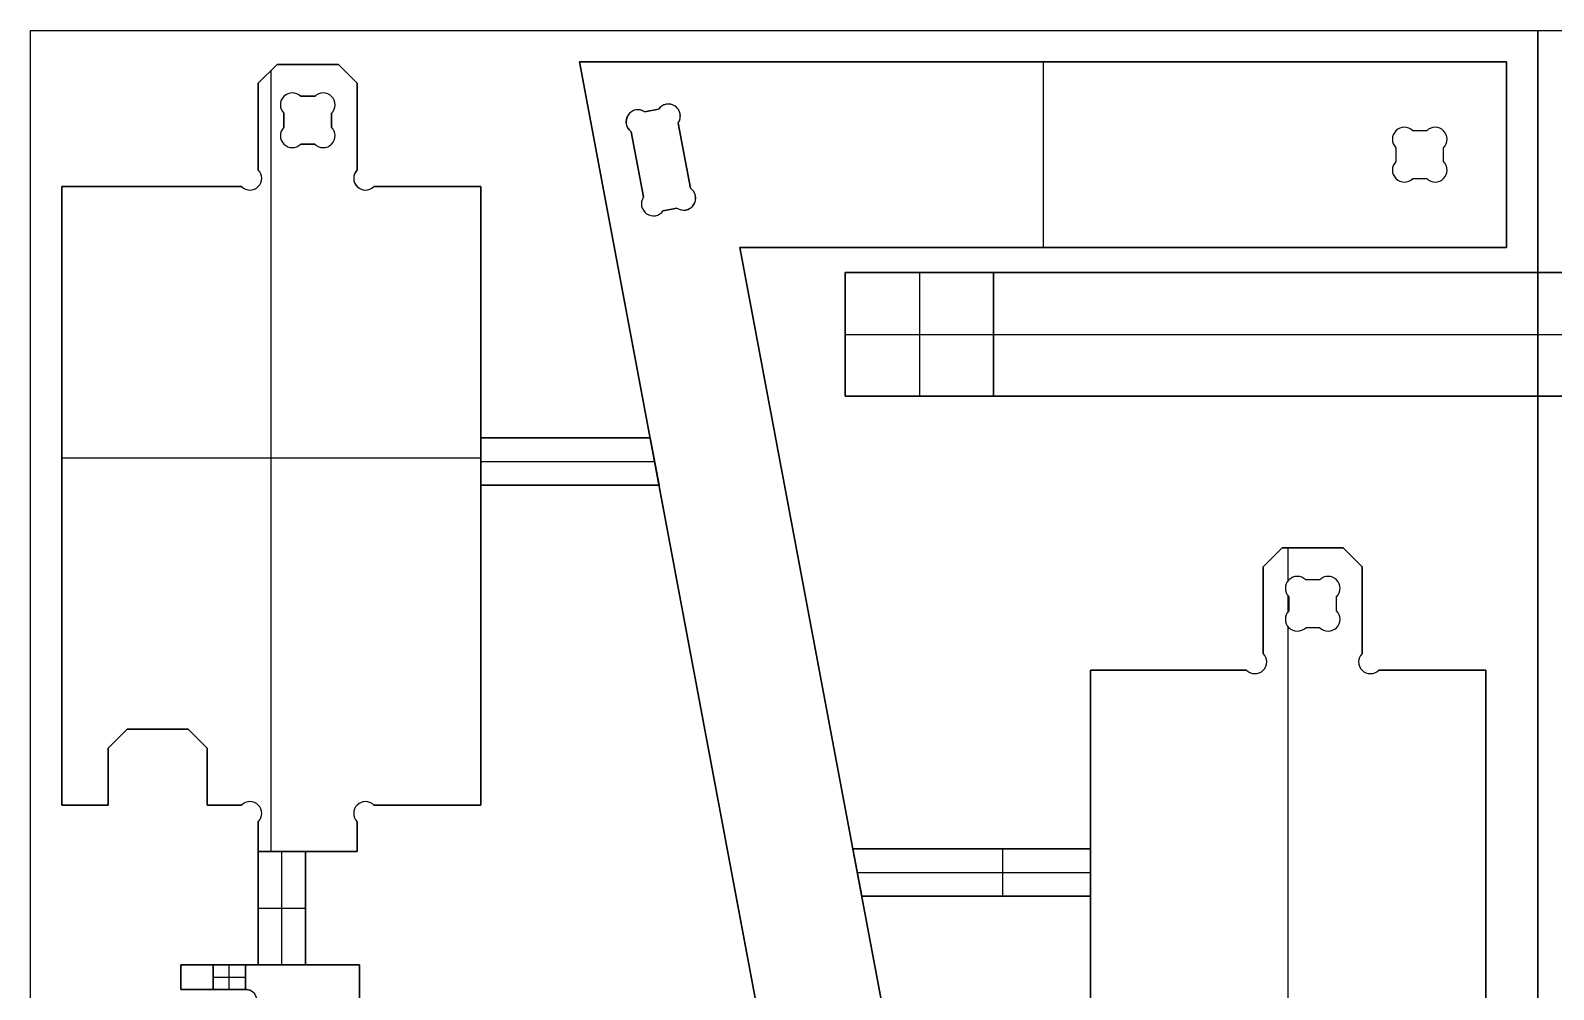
# Model space of a CAD drawing. Extents: x 24 to 120, y 0 to 48.
# Drawn here: x 24.04 to 48.29, y 32.76 to 48.03 of the extents above; entities that cross this region are included whole.
import ezdxf

# ---------------------------------------------------------------- set-up
doc = ezdxf.new("R2010")
doc.units = 0
doc.header["$MEASUREMENT"] = 0
for name, color, linetype in [('POCKETS_10_MM', 5, 'CONTINUOUS'), ('PROFILE_-_INSIDE', 30, 'CONTINUOUS'), ('PROFILE_-_OUTSIDE', 18, 'CONTINUOUS'), ('SOLIDS', 4, 'CONTINUOUS'), ('STOCK_PERIMETER', 1, 'CONTINUOUS'), ('TABS', 25, 'CONTINUOUS')]:
    doc.layers.add(name, color=color, linetype=linetype)

msp = doc.modelspace()

# ---------------------------------------------------------------- linework, layer by layer
at = {"layer": 'POCKETS_10_MM'}
for points in [[(37.015, 42.204), (39.377, 42.204), (39.377, 44.172), (37.015, 44.172)], [(26.949, 32.762), (27.465, 32.762), (27.465, 33.153), (26.949, 33.153)]]:
    msp.add_lwpolyline(points, close=True, dxfattribs=at)
at = {"layer": 'PROFILE_-_INSIDE'}
for p, q in [((28.568, 46.977, 0.5), (28.345, 46.977, 0.5)), ((28.076, 46.708, 0.5), (28.076, 46.485, 0.5)), ((28.836, 46.485, 0.5), (28.836, 46.708, 0.5)), ((34.041, 46.771, 0.5), (33.822, 46.73, 0.5)), ((33.608, 46.412, 0.5), (33.802, 45.376, 0.5)), ((34.549, 45.516, 0.5), (34.355, 46.552, 0.5)), ((46.273, 46.429), (46.05, 46.429)), ((28.345, 46.217, 0.5), (28.568, 46.217, 0.5)), ((45.781, 46.16), (45.781, 45.937)), ((46.541, 45.937), (46.541, 46.16)), ((46.05, 45.669), (46.273, 45.669)), ((34.116, 45.157, 0.5), (34.335, 45.198, 0.5)), ((44.568, 39.281, 0.5), (44.345, 39.281, 0.5)), ((44.076, 39.012, 0.5), (44.076, 38.79, 0.5)), ((44.836, 38.79, 0.5), (44.836, 39.012, 0.5)), ((44.345, 38.521, 0.5), (44.568, 38.521, 0.5))]:
    msp.add_line(p, q, dxfattribs=at)
for centre, radius, start, end in [((28.211, 46.842, 0.5), 0.19, 135, 225), ((28.211, 46.842, 0.5), 0.19, 45, 135), ((28.702, 46.842, 0.5), 0.19, 45, 135), ((28.702, 46.842, 0.5), 0.19, 315, 45), ((34.197, 46.666, 0.5), 0.188, 54.9898, 146.2748), ((34.193, 46.661, 0.5), 0.195, 326.2427, 54.9718), ((33.72, 46.572, 0.5), 0.195, 146.2426, 234.9718), ((33.714, 46.576, 0.5), 0.188, 54.9897, 146.2748), ((28.211, 46.351, 0.5), 0.19, 135, 225), ((28.702, 46.351, 0.5), 0.19, 315, 45), ((45.916, 46.294), 0.19, 135, 225), ((45.916, 46.294), 0.19, 45, 135), ((46.407, 46.294), 0.19, 45, 135), ((46.407, 46.294), 0.19, 315, 45), ((28.211, 46.351, 0.5), 0.19, 225, 315), ((28.702, 46.351, 0.5), 0.19, 225, 315), ((45.916, 45.803), 0.19, 135, 225), ((46.407, 45.803), 0.19, 315, 45), ((45.916, 45.803), 0.19, 225, 315), ((46.407, 45.803), 0.19, 225, 315), ((33.964, 45.268, 0.5), 0.195, 146.2426, 234.9718), ((34.437, 45.356, 0.5), 0.195, 326.2426, 54.9718), ((33.96, 45.262, 0.5), 0.188, 234.9897, 326.2748), ((34.443, 45.352, 0.5), 0.188, 234.9897, 326.2748), ((44.211, 39.147, 0.5), 0.19, 45, 135), ((44.702, 39.147, 0.5), 0.19, 45, 135), ((44.211, 39.147, 0.5), 0.19, 135, 225), ((44.702, 39.147, 0.5), 0.19, 315, 45), ((44.211, 38.655, 0.5), 0.19, 135, 225), ((44.702, 38.655, 0.5), 0.19, 315, 45), ((44.211, 38.655, 0.5), 0.19, 225, 315), ((44.702, 38.655, 0.5), 0.19, 225, 315)]:
    msp.add_arc(centre, radius, start, end, dxfattribs=at)
at = {"layer": 'PROFILE_-_OUTSIDE'}
for p, q in [((27.969, 47.485), (27.669, 47.185)), ((28.944, 47.485), (27.969, 47.485)), ((29.244, 47.185), (28.944, 47.485)), ((27.669, 47.185), (27.669, 45.805)), ((29.244, 45.805), (29.244, 47.185)), ((27.404, 45.54), (24.54, 45.54)), ((24.54, 45.54), (24.54, 35.697)), ((31.212, 45.54), (29.509, 45.54)), ((31.212, 35.697), (31.212, 45.54)), ((43.669, 39.489), (43.969, 39.789)), ((43.969, 39.789), (44.944, 39.789)), ((44.944, 39.789), (45.244, 39.489)), ((43.669, 38.109), (43.669, 39.489)), ((45.244, 39.489), (45.244, 38.109)), ((40.919, 28.002), (40.919, 37.844)), ((40.919, 37.844), (43.404, 37.844)), ((45.509, 37.844), (47.212, 37.844)), ((47.212, 37.844), (47.212, 28.002)), ((25.279, 36.604), (25.579, 36.904)), ((25.579, 36.904), (26.554, 36.904)), ((26.554, 36.904), (26.854, 36.604)), ((25.279, 35.697), (25.279, 36.604)), ((26.854, 36.604), (26.854, 35.697)), ((24.54, 35.697), (25.279, 35.697)), ((26.854, 35.697), (27.404, 35.697)), ((29.509, 35.697), (31.212, 35.697)), ((27.669, 35.432), (27.669, 34.959)), ((29.244, 34.959), (29.244, 35.432)), ((27.669, 34.959), (29.244, 34.959))]:
    msp.add_line(p, q, dxfattribs=at)
for points in [[(40.854, 16.928), (40.789, 16.422), (38.569, 16.71), (32.784, 47.525), (47.541, 47.525), (47.541, 44.572), (35.338, 44.572), (40.241, 18.479), (47.541, 17.535), (47.541, 16.052), (46.818, 16.052)], [(27.421, 32.286), (27.421, 32.39), (27.44, 32.39), (27.489, 32.39), (27.536, 32.403), (27.579, 32.428), (27.613, 32.462), (27.638, 32.505), (27.65, 32.552), (27.65, 32.601), (27.637, 32.648), (27.613, 32.691), (27.578, 32.725), (27.536, 32.75), (27.488, 32.762), (27.465, 32.762), (26.433, 32.762), (26.433, 33.153), (29.281, 33.153), (29.281, 32.156), (29.224, 31.718)]]:
    msp.add_lwpolyline(points, dxfattribs=at)
msp.add_lwpolyline([(37.015, 42.204), (37.015, 44.172), (67.592, 44.172), (67.592, 42.204)], close=True, dxfattribs=at)
for centre, start, end in [((27.536, 45.673), 225, 45), ((29.376, 45.673), 135, 315), ((43.536, 37.977), 225, 45), ((45.376, 37.977), 135, 315), ((27.536, 35.565), 315, 135), ((29.376, 35.565), 45, 225)]:
    msp.add_arc(centre, 0.188, start, end, dxfattribs=at)
at = {"layer": 'SOLIDS'}
for p, q in [((27.969, 47.485), (27.669, 47.185)), ((27.969, 47.485, -0.738), (27.669, 47.185, -0.738)), ((27.669, 47.185, -0.369), (27.969, 47.485, -0.369)), ((27.819, 47.335), (27.819, 47.335, -0.738)), ((27.876, 34.959), (27.876, 47.392)), ((27.876, 34.959, -0.738), (27.876, 47.392, -0.738)), ((28.944, 47.485), (27.969, 47.485)), ((28.944, 47.485, -0.738), (27.969, 47.485, -0.738)), ((27.969, 47.485, -0.738), (27.969, 47.485)), ((27.969, 47.485, -0.369), (28.944, 47.485, -0.369)), ((28.456, 47.485), (28.456, 47.485, -0.738)), ((29.244, 47.185), (28.944, 47.485)), ((29.244, 47.185, -0.738), (28.944, 47.485, -0.738)), ((28.944, 47.485, -0.738), (28.944, 47.485)), ((28.944, 47.485, -0.369), (29.244, 47.185, -0.369)), ((29.094, 47.335), (29.094, 47.335, -0.738)), ((32.784, 47.525), (47.541, 47.525)), ((38.569, 16.71), (32.784, 47.525)), ((38.569, 16.71, -0.738), (32.784, 47.525, -0.738)), ((32.784, 47.525, -0.738), (32.784, 47.525)), ((32.784, 47.525, -0.738), (47.541, 47.525, -0.738)), ((32.784, 47.525, -0.369), (38.569, 16.71, -0.369)), ((47.541, 47.525, -0.369), (32.784, 47.525, -0.369)), ((40.163, 47.525), (40.163, 44.572)), ((40.163, 47.525), (40.163, 47.525, -0.738)), ((40.163, 47.525, -0.738), (40.163, 44.572, -0.738)), ((47.541, 47.525), (47.541, 44.572)), ((47.541, 47.525, -0.738), (47.541, 47.525)), ((47.541, 47.525, -0.738), (47.541, 44.572, -0.738)), ((47.541, 44.572, -0.369), (47.541, 47.525, -0.369)), ((27.669, 47.185), (27.669, 45.805)), ((27.669, 47.185, -0.738), (27.669, 47.185)), ((27.669, 47.185, -0.738), (27.669, 45.805, -0.738)), ((27.669, 45.805, -0.369), (27.669, 47.185, -0.369)), ((29.244, 45.805), (29.244, 47.185)), ((29.244, 45.805, -0.738), (29.244, 47.185, -0.738)), ((29.244, 47.185, -0.738), (29.244, 47.185)), ((29.244, 47.185, -0.369), (29.244, 45.805, -0.369)), ((28.076, 46.977), (28.076, 46.977, -0.738)), ((28.345, 46.977), (28.568, 46.977)), ((28.345, 46.977, -0.738), (28.568, 46.977, -0.738)), ((28.345, 46.977, -0.738), (28.345, 46.977)), ((28.345, 46.977, -0.25), (28.568, 46.977, -0.25)), ((28.456, 46.977), (28.456, 46.977, -0.738)), ((28.568, 46.977, -0.738), (28.568, 46.977)), ((28.836, 46.977), (28.836, 46.977, -0.738)), ((34.305, 46.82), (34.305, 46.82, -0.738)), ((28.076, 46.485), (28.076, 46.708)), ((28.076, 46.485, -0.738), (28.076, 46.708, -0.738)), ((28.076, 46.708, -0.738), (28.076, 46.708)), ((28.076, 46.485, -0.25), (28.076, 46.708, -0.25)), ((28.076, 46.597), (28.076, 46.597, -0.738)), ((28.836, 46.708), (28.836, 46.485)), ((28.836, 46.708, -0.738), (28.836, 46.485, -0.738)), ((28.836, 46.708), (28.836, 46.708, -0.738)), ((28.836, 46.708, -0.25), (28.836, 46.485, -0.25)), ((28.836, 46.597), (28.836, 46.597, -0.738)), ((33.558, 46.68), (33.558, 46.68, -0.738)), ((34.041, 46.771), (33.822, 46.73)), ((34.041, 46.771, -0.738), (33.822, 46.73, -0.738)), ((33.822, 46.73, -0.25), (34.041, 46.771, -0.25)), ((33.822, 46.73, -0.738), (33.822, 46.73)), ((33.931, 46.75), (33.931, 46.75, -0.738)), ((34.041, 46.771, -0.738), (34.041, 46.771)), ((27.669, 46.495), (27.669, 46.495, -0.738)), ((28.076, 46.485, -0.738), (28.076, 46.485)), ((28.836, 46.485, -0.738), (28.836, 46.485)), ((29.244, 46.495), (29.244, 46.495, -0.738)), ((33.608, 46.412), (33.802, 45.376)), ((33.608, 46.412, -0.738), (33.802, 45.376, -0.738)), ((33.608, 46.412, -0.738), (33.608, 46.412)), ((33.802, 45.376, -0.25), (33.608, 46.412, -0.25)), ((34.549, 45.516), (34.355, 46.552)), ((34.549, 45.516, -0.738), (34.355, 46.552, -0.738)), ((34.355, 46.552, -0.738), (34.355, 46.552)), ((34.355, 46.552, -0.25), (34.549, 45.516, -0.25)), ((45.781, 46.429), (45.781, 46.429, -0.738)), ((46.273, 46.429), (46.05, 46.429)), ((46.273, 46.429, -0.738), (46.05, 46.429, -0.738)), ((46.05, 46.429, -0.738), (46.05, 46.429)), ((46.161, 46.429), (46.161, 46.429, -0.738)), ((46.273, 46.429, -0.738), (46.273, 46.429)), ((46.541, 46.429), (46.541, 46.429, -0.738)), ((28.076, 46.217), (28.076, 46.217, -0.738)), ((28.568, 46.217), (28.345, 46.217)), ((28.568, 46.217, -0.738), (28.345, 46.217, -0.738)), ((28.345, 46.217, -0.738), (28.345, 46.217)), ((28.568, 46.217, -0.25), (28.345, 46.217, -0.25)), ((28.456, 46.217), (28.456, 46.217, -0.738)), ((28.568, 46.217, -0.738), (28.568, 46.217)), ((28.836, 46.217), (28.836, 46.217, -0.738)), ((45.781, 46.16), (45.781, 45.937)), ((45.781, 46.16, -0.738), (45.781, 45.937, -0.738)), ((45.781, 46.16, -0.738), (45.781, 46.16)), ((46.541, 46.16), (46.541, 46.16, -0.738)), ((46.541, 45.937), (46.541, 46.16)), ((46.541, 45.937, -0.738), (46.541, 46.16, -0.738)), ((33.705, 45.894), (33.705, 45.894, -0.738)), ((34.452, 46.034), (34.452, 46.034, -0.738)), ((45.781, 46.049), (45.781, 46.049, -0.738)), ((45.781, 45.937, -0.738), (45.781, 45.937)), ((46.541, 46.049), (46.541, 46.049, -0.738)), ((46.541, 45.937, -0.738), (46.541, 45.937)), ((47.541, 46.049), (47.541, 46.049, -0.738)), ((27.669, 45.805, -0.738), (27.669, 45.805)), ((29.244, 45.805, -0.738), (29.244, 45.805)), ((45.781, 45.669), (45.781, 45.669, -0.738)), ((46.05, 45.669), (46.273, 45.669)), ((46.05, 45.669, -0.738), (46.273, 45.669, -0.738)), ((46.05, 45.669, -0.738), (46.05, 45.669)), ((46.161, 45.669), (46.161, 45.669, -0.738)), ((46.273, 45.669, -0.738), (46.273, 45.669)), ((46.541, 45.669), (46.541, 45.669, -0.738)), ((24.54, 45.54), (24.54, 35.697)), ((27.404, 45.54), (24.54, 45.54)), ((27.404, 45.54, -0.738), (24.54, 45.54, -0.738)), ((24.54, 45.54, -0.738), (24.54, 45.54)), ((24.54, 45.54, -0.738), (24.54, 35.697, -0.738)), ((24.54, 45.54, -0.369), (27.404, 45.54, -0.369)), ((24.54, 35.697, -0.369), (24.54, 45.54, -0.369)), ((25.972, 45.54), (25.972, 45.54, -0.738)), ((27.404, 45.54, -0.738), (27.404, 45.54)), ((27.669, 45.54), (27.669, 45.54, -0.738)), ((29.244, 45.54), (29.244, 45.54, -0.738)), ((31.212, 45.54), (29.509, 45.54)), ((31.212, 45.54, -0.738), (29.509, 45.54, -0.738)), ((29.509, 45.54, -0.738), (29.509, 45.54)), ((29.509, 45.54, -0.369), (31.212, 45.54, -0.369)), ((30.36, 45.54), (30.36, 45.54, -0.738)), ((31.212, 35.697), (31.212, 45.54)), ((31.212, 35.697, -0.738), (31.212, 45.54, -0.738)), ((31.212, 45.54, -0.738), (31.212, 45.54)), ((31.212, 45.54, -0.369), (31.212, 35.697, -0.369)), ((33.802, 45.376, -0.738), (33.802, 45.376)), ((34.549, 45.516, -0.738), (34.549, 45.516)), ((33.772, 45.232), (33.772, 45.232, -0.738)), ((33.852, 45.108), (33.852, 45.108, -0.738)), ((34.116, 45.157), (34.335, 45.198)), ((34.116, 45.157, -0.738), (34.335, 45.198, -0.738)), ((34.335, 45.198, -0.25), (34.116, 45.157, -0.25)), ((34.116, 45.157, -0.738), (34.116, 45.157)), ((34.226, 45.178), (34.226, 45.178, -0.738)), ((34.335, 45.198, -0.738), (34.335, 45.198)), ((34.599, 45.248), (34.599, 45.248, -0.738)), ((33.995, 45.077), (33.995, 45.077, -0.738)), ((35.338, 44.572), (40.241, 18.479)), ((47.541, 44.572), (35.338, 44.572)), ((47.541, 44.572, -0.738), (35.338, 44.572, -0.738)), ((35.338, 44.572, -0.738), (35.338, 44.572)), ((35.338, 44.572, -0.738), (40.241, 18.479, -0.738)), ((35.338, 44.572, -0.369), (47.541, 44.572, -0.369)), ((40.241, 18.479, -0.369), (35.338, 44.572, -0.369)), ((41.44, 44.572), (41.44, 44.572, -0.738)), ((47.541, 44.572, -0.738), (47.541, 44.572)), ((37.015, 42.204, -0.738), (37.015, 44.172, -0.738)), ((37.015, 44.172, -0.738), (37.015, 44.172, -0.369)), ((37.015, 44.172, -0.738), (67.592, 44.172, -0.738)), ((37.015, 42.204, -0.369), (37.015, 44.172, -0.369)), ((37.015, 44.172, -0.369), (39.377, 44.172, -0.369)), ((38.196, 44.172, -0.369), (38.196, 42.204, -0.369)), ((39.377, 44.172, -0.369), (39.377, 42.204, -0.369)), ((39.377, 44.172), (39.377, 42.204)), ((39.377, 44.172, -0.369), (39.377, 44.172)), ((39.377, 44.172), (66.017, 44.172)), ((39.377, 42.204, -0.184), (39.377, 44.172, -0.184)), ((66.017, 44.172, -0.369), (39.377, 44.172, -0.369)), ((39.377, 44.172, -0.369), (39.377, 44.172, -0.738)), ((37.015, 43.188, -0.738), (49.2, 43.188, -0.738)), ((37.015, 43.188, -0.369), (39.377, 43.188, -0.369)), ((37.015, 43.188, -0.369), (37.015, 43.188, -0.738)), ((39.377, 43.188), (39.377, 43.188, -0.369)), ((39.377, 43.188), (49.2, 43.188)), ((67.592, 42.204, -0.738), (37.015, 42.204, -0.738)), ((39.377, 42.204, -0.369), (37.015, 42.204, -0.369)), ((37.015, 42.204, -0.369), (37.015, 42.204, -0.738)), ((39.377, 42.204, -0.369), (39.377, 42.204)), ((66.017, 42.204), (39.377, 42.204)), ((39.377, 42.204, -0.369), (66.017, 42.204, -0.369)), ((39.377, 42.204), (39.377, 42.204, -0.738)), ((24.54, 41.222), (31.212, 41.222)), ((24.54, 41.222, -0.738), (31.212, 41.222, -0.738)), ((24.54, 40.619), (24.54, 40.619, -0.738)), ((31.212, 40.619), (31.212, 40.619, -0.738)), ((43.969, 39.789), (43.669, 39.489)), ((43.969, 39.789, -0.738), (43.669, 39.489, -0.738)), ((43.669, 39.489, -0.369), (43.969, 39.789, -0.369)), ((44.944, 39.789), (43.969, 39.789)), ((44.944, 39.789, -0.738), (43.969, 39.789, -0.738)), ((43.969, 39.789, -0.738), (43.969, 39.789)), ((43.969, 39.789, -0.369), (44.944, 39.789, -0.369)), ((44.065, 39.269), (44.065, 39.789)), ((44.065, 39.269, -0.738), (44.065, 39.789, -0.738)), ((44.456, 39.789), (44.456, 39.789, -0.738)), ((45.244, 39.489), (44.944, 39.789)), ((45.244, 39.489, -0.738), (44.944, 39.789, -0.738)), ((44.944, 39.789, -0.738), (44.944, 39.789)), ((44.944, 39.789, -0.369), (45.244, 39.489, -0.369)), ((43.819, 39.639), (43.819, 39.639, -0.738)), ((45.094, 39.639), (45.094, 39.639, -0.738)), ((43.669, 39.489), (43.669, 38.109)), ((43.669, 39.489, -0.738), (43.669, 39.489)), ((43.669, 39.489, -0.738), (43.669, 38.109, -0.738)), ((43.669, 38.109, -0.369), (43.669, 39.489, -0.369)), ((45.244, 38.109), (45.244, 39.489)), ((45.244, 38.109, -0.738), (45.244, 39.489, -0.738)), ((45.244, 39.489, -0.738), (45.244, 39.489)), ((45.244, 39.489, -0.369), (45.244, 38.109, -0.369)), ((44.076, 39.281), (44.076, 39.281, -0.738)), ((44.568, 39.281), (44.345, 39.281)), ((44.568, 39.281, -0.738), (44.345, 39.281, -0.738)), ((44.345, 39.281, -0.738), (44.345, 39.281)), ((44.568, 39.281, -0.25), (44.345, 39.281, -0.25)), ((44.456, 39.281), (44.456, 39.281, -0.738)), ((44.568, 39.281, -0.738), (44.568, 39.281)), ((44.836, 39.281), (44.836, 39.281, -0.738)), ((44.065, 38.778), (44.065, 39.024)), ((44.065, 38.778, -0.738), (44.065, 39.024, -0.738)), ((44.076, 39.012), (44.076, 38.79)), ((44.076, 39.012, -0.738), (44.076, 38.79, -0.738)), ((44.076, 39.012, -0.738), (44.076, 39.012)), ((44.076, 39.012, -0.25), (44.076, 38.79, -0.25)), ((44.076, 38.901), (44.076, 38.901, -0.738)), ((44.836, 38.79), (44.836, 39.012)), ((44.836, 38.79, -0.738), (44.836, 39.012, -0.738)), ((44.836, 39.012), (44.836, 39.012, -0.738)), ((44.836, 38.79, -0.25), (44.836, 39.012, -0.25)), ((44.836, 38.901), (44.836, 38.901, -0.738)), ((43.669, 38.799), (43.669, 38.799, -0.738)), ((44.076, 38.79, -0.738), (44.076, 38.79)), ((44.836, 38.79, -0.738), (44.836, 38.79)), ((45.244, 38.799), (45.244, 38.799, -0.738)), ((44.065, 28.002), (44.065, 38.533)), ((44.065, 26.49, -0.738), (44.065, 38.533, -0.738)), ((44.076, 38.521), (44.076, 38.521, -0.738)), ((44.345, 38.521), (44.568, 38.521)), ((44.345, 38.521, -0.738), (44.568, 38.521, -0.738)), ((44.345, 38.521, -0.738), (44.345, 38.521)), ((44.345, 38.521, -0.25), (44.568, 38.521, -0.25)), ((44.456, 38.521), (44.456, 38.521, -0.738)), ((44.568, 38.521, -0.738), (44.568, 38.521)), ((44.836, 38.521), (44.836, 38.521, -0.738)), ((43.669, 38.109, -0.738), (43.669, 38.109)), ((45.244, 38.109, -0.738), (45.244, 38.109)), ((40.919, 37.844), (40.919, 28.002)), ((43.404, 37.844), (40.919, 37.844)), ((43.404, 37.844, -0.738), (40.919, 37.844, -0.738)), ((40.919, 37.844, -0.738), (40.919, 37.844)), ((40.919, 37.844, -0.738), (40.919, 28.002, -0.738)), ((40.919, 37.844, -0.369), (43.404, 37.844, -0.369)), ((40.919, 28.002, -0.369), (40.919, 37.844, -0.369)), ((42.161, 37.844), (42.161, 37.844, -0.738)), ((43.404, 37.844, -0.738), (43.404, 37.844)), ((43.669, 37.844), (43.669, 37.844, -0.738)), ((45.244, 37.844), (45.244, 37.844, -0.738)), ((47.212, 37.844), (45.509, 37.844)), ((47.212, 37.844, -0.738), (45.509, 37.844, -0.738)), ((45.509, 37.844, -0.738), (45.509, 37.844)), ((45.509, 37.844, -0.369), (47.212, 37.844, -0.369)), ((46.36, 37.844), (46.36, 37.844, -0.738)), ((47.212, 28.002), (47.212, 37.844)), ((47.212, 28.002, -0.738), (47.212, 37.844, -0.738)), ((47.212, 37.844, -0.738), (47.212, 37.844)), ((47.212, 37.844, -0.369), (47.212, 28.002, -0.369)), ((25.279, 36.604), (25.579, 36.904)), ((25.279, 36.604, -0.738), (25.579, 36.904, -0.738)), ((25.579, 36.904, -0.369), (25.279, 36.604, -0.369)), ((25.579, 36.904), (26.554, 36.904)), ((25.579, 36.904, -0.738), (25.579, 36.904)), ((25.579, 36.904, -0.738), (26.554, 36.904, -0.738)), ((26.554, 36.904, -0.369), (25.579, 36.904, -0.369)), ((26.066, 36.904), (26.066, 36.904, -0.738)), ((26.554, 36.904), (26.854, 36.604)), ((26.554, 36.904, -0.738), (26.554, 36.904)), ((26.554, 36.904, -0.738), (26.854, 36.604, -0.738)), ((26.854, 36.604, -0.369), (26.554, 36.904, -0.369)), ((25.429, 36.754), (25.429, 36.754, -0.738)), ((26.704, 36.754), (26.704, 36.754, -0.738)), ((25.279, 35.697), (25.279, 36.604)), ((25.279, 35.697, -0.738), (25.279, 36.604, -0.738)), ((25.279, 36.604, -0.738), (25.279, 36.604)), ((25.279, 36.604, -0.369), (25.279, 35.697, -0.369)), ((26.854, 36.604), (26.854, 35.697)), ((26.854, 36.604), (26.854, 36.604, -0.738)), ((26.854, 36.604, -0.738), (26.854, 35.697, -0.738)), ((26.854, 35.697, -0.369), (26.854, 36.604, -0.369)), ((25.279, 36.151), (25.279, 36.151, -0.738)), ((26.854, 36.151), (26.854, 36.151, -0.738)), ((24.54, 35.697), (25.279, 35.697)), ((24.54, 35.697, -0.738), (24.54, 35.697)), ((24.54, 35.697, -0.738), (25.279, 35.697, -0.738)), ((25.279, 35.697, -0.369), (24.54, 35.697, -0.369)), ((24.909, 35.697), (24.909, 35.697, -0.738)), ((25.279, 35.697, -0.738), (25.279, 35.697)), ((26.854, 35.697), (27.404, 35.697)), ((26.854, 35.697, -0.738), (26.854, 35.697)), ((26.854, 35.697, -0.738), (27.404, 35.697, -0.738)), ((27.404, 35.697, -0.369), (26.854, 35.697, -0.369)), ((27.129, 35.697), (27.129, 35.697, -0.738)), ((27.404, 35.697, -0.738), (27.404, 35.697)), ((27.669, 35.697), (27.669, 35.697, -0.738)), ((29.244, 35.697), (29.244, 35.697, -0.738)), ((29.509, 35.697), (31.212, 35.697)), ((29.509, 35.697, -0.738), (29.509, 35.697)), ((29.509, 35.697, -0.738), (31.212, 35.697, -0.738)), ((31.212, 35.697, -0.369), (29.509, 35.697, -0.369)), ((30.36, 35.697), (30.36, 35.697, -0.738)), ((31.212, 35.697, -0.738), (31.212, 35.697)), ((27.669, 35.432), (27.669, 34.959)), ((27.669, 35.432, -0.738), (27.669, 35.432)), ((27.669, 35.432, -0.738), (27.669, 34.959, -0.738)), ((27.669, 34.959, -0.369), (27.669, 35.432, -0.369)), ((29.244, 34.959), (29.244, 35.432)), ((29.244, 34.959, -0.738), (29.244, 35.432, -0.738)), ((29.244, 35.432, -0.738), (29.244, 35.432)), ((29.244, 35.432, -0.369), (29.244, 34.959, -0.369)), ((27.669, 35.196), (27.669, 35.196, -0.738)), ((29.244, 35.196), (29.244, 35.196, -0.738)), ((27.669, 34.959), (29.244, 34.959)), ((27.669, 34.959, -0.738), (27.669, 34.959)), ((27.669, 34.959, -0.738), (29.244, 34.959, -0.738)), ((29.244, 34.959, -0.369), (27.669, 34.959, -0.369)), ((28.456, 34.959), (28.456, 34.959, -0.738)), ((29.244, 34.959, -0.738), (29.244, 34.959)), ((26.433, 33.153), (26.949, 33.153)), ((26.433, 32.762), (26.433, 33.153)), ((26.433, 32.762, -0.738), (26.433, 33.153, -0.738)), ((26.433, 33.153, -0.738), (26.433, 33.153)), ((26.433, 33.153, -0.738), (29.281, 33.153, -0.738)), ((26.433, 33.153, -0.369), (26.433, 32.762, -0.369)), ((29.281, 33.153, -0.369), (26.433, 33.153, -0.369)), ((26.949, 33.153, -0.369), (26.949, 33.153)), ((26.949, 33.153, -0.369), (26.949, 32.762, -0.369)), ((26.949, 33.153), (26.949, 32.762)), ((27.465, 33.153, -0.369), (26.949, 33.153, -0.369)), ((26.949, 32.762, -0.184), (26.949, 33.153, -0.184)), ((27.207, 32.762, -0.369), (27.207, 33.153, -0.369)), ((27.465, 32.762), (27.465, 33.153)), ((27.465, 32.762, -0.369), (27.465, 33.153, -0.369)), ((27.465, 33.153, -0.369), (27.465, 33.153)), ((27.465, 33.153), (29.281, 33.153)), ((27.465, 33.153, -0.184), (27.465, 32.762, -0.184)), ((27.857, 33.153), (27.857, 33.153, -0.738)), ((29.281, 33.153), (29.281, 32.156)), ((29.281, 33.153, -0.738), (29.281, 33.153)), ((29.281, 33.153, -0.738), (29.281, 32.156, -0.738)), ((29.281, 32.156, -0.369), (29.281, 33.153, -0.369)), ((26.433, 32.958), (26.433, 32.958, -0.738)), ((27.488, 32.762, -0.738), (26.433, 32.762, -0.738)), ((26.433, 32.762, -0.738), (26.433, 32.762)), ((26.949, 32.762), (26.433, 32.762)), ((26.433, 32.762, -0.369), (27.488, 32.762, -0.369)), ((26.949, 32.958), (26.949, 32.958, -0.369)), ((26.949, 32.958, -0.369), (27.465, 32.958, -0.369)), ((26.949, 32.762, -0.369), (27.465, 32.762, -0.369)), ((26.949, 32.762), (26.949, 32.762, -0.369)), ((27.465, 32.958), (27.465, 32.958, -0.369)), ((27.488, 32.762), (27.465, 32.762)), ((27.465, 32.762, -0.369), (27.465, 32.762)), ((27.536, 32.75), (27.488, 32.762)), ((27.536, 32.75, -0.738), (27.488, 32.762, -0.738)), ((27.488, 32.762, -0.738), (27.488, 32.762)), ((27.488, 32.762, -0.369), (27.536, 32.75, -0.369)), ((40.919, 32.923), (40.919, 32.923, -0.738)), ((47.212, 32.923), (47.212, 32.923, -0.738))]:
    msp.add_line(p, q, dxfattribs=at)
for centre, radius, start, end in [((28.211, 46.842), 0.19, 45, 225), ((28.211, 46.842, -0.738), 0.19, 45, 225), ((28.211, 46.842, -0.25), 0.19, 45, 225), ((28.702, 46.842), 0.19, 315, 135), ((28.702, 46.842, -0.738), 0.19, 315, 135), ((28.702, 46.842, -0.25), 0.19, 315, 135), ((34.198, 46.662), 0.191, 325.1427, 145.1928), ((34.198, 46.662, -0.738), 0.191, 325.1427, 145.1928), ((34.198, 46.662, -0.25), 0.191, 325.1427, 145.1928), ((33.715, 46.571), 0.192, 56.0964, 236.0463), ((33.715, 46.571, -0.738), 0.192, 56.0964, 236.0463), ((33.715, 46.571, -0.25), 0.192, 56.0964, 236.0463), ((28.211, 46.351), 0.19, 135, 315), ((28.211, 46.351, -0.738), 0.19, 135, 315), ((28.211, 46.351, -0.25), 0.19, 135, 315), ((28.702, 46.351), 0.19, 225, 45), ((28.702, 46.351, -0.738), 0.19, 225, 45), ((28.702, 46.351, -0.25), 0.19, 225, 45), ((45.916, 46.294), 0.19, 45, 225), ((45.916, 46.294, -0.738), 0.19, 45, 225), ((46.407, 46.294), 0.19, 315, 135), ((46.407, 46.294, -0.738), 0.19, 315, 135), ((45.916, 45.803), 0.19, 135, 315), ((45.916, 45.803, -0.738), 0.19, 135, 315), ((46.407, 45.803), 0.19, 225, 45), ((46.407, 45.803, -0.738), 0.19, 225, 45), ((27.536, 45.673), 0.188, 225, 45), ((27.536, 45.673, -0.738), 0.188, 225, 45), ((27.536, 45.673, -0.369), 0.188, 225, 45), ((29.376, 45.673), 0.187, 135, 315), ((29.376, 45.673, -0.738), 0.187, 135, 315), ((29.376, 45.673, -0.369), 0.188, 135, 315), ((33.964, 45.268), 0.195, 146.2426, 234.9718), ((33.964, 45.268, -0.738), 0.195, 146.2426, 234.9718), ((33.964, 45.268, -0.25), 0.195, 146.2426, 234.9718), ((34.442, 45.357), 0.192, 236.0964, 56.0463), ((34.442, 45.357, -0.738), 0.192, 236.0964, 56.0463), ((34.442, 45.357, -0.25), 0.192, 236.0964, 56.0463), ((33.96, 45.262), 0.188, 234.9897, 326.2748), ((33.96, 45.262, -0.738), 0.188, 234.9897, 326.2748), ((33.96, 45.262, -0.25), 0.188, 234.9897, 326.2748), ((44.211, 39.147), 0.19, 45, 225), ((44.211, 39.147, -0.738), 0.19, 45, 225), ((44.211, 39.147, -0.25), 0.19, 45, 225), ((44.702, 39.147), 0.19, 315, 135), ((44.702, 39.147, -0.738), 0.19, 315, 135), ((44.702, 39.147, -0.25), 0.19, 315, 135), ((44.211, 38.655), 0.19, 135, 315), ((44.211, 38.655, -0.738), 0.19, 135, 315), ((44.211, 38.655, -0.25), 0.19, 135, 315), ((44.702, 38.655), 0.19, 225, 45), ((44.702, 38.655, -0.738), 0.19, 225, 45), ((44.702, 38.655, -0.25), 0.19, 225, 45), ((43.536, 37.977), 0.188, 225, 45), ((43.536, 37.977, -0.738), 0.188, 225, 45), ((43.536, 37.977, -0.369), 0.188, 225, 45), ((45.376, 37.977), 0.188, 135, 315), ((45.376, 37.977, -0.738), 0.188, 135, 315), ((45.376, 37.977, -0.369), 0.188, 135, 315), ((27.536, 35.565), 0.188, 315, 135), ((27.536, 35.565, -0.738), 0.188, 315, 135), ((27.536, 35.565, -0.369), 0.188, 315, 135), ((29.376, 35.565), 0.188, 45, 225), ((29.376, 35.565, -0.738), 0.188, 45, 225), ((29.376, 35.565, -0.369), 0.188, 45, 225)]:
    msp.add_arc(centre, radius, start, end, dxfattribs=at)
at = {"layer": 'STOCK_PERIMETER'}
for points in [[(48.041, 0.025), (24.041, 0.025), (24.041, 48.025), (48.041, 48.025)], [(72.041, 0.025), (48.041, 0.025), (48.041, 48.025), (72.041, 48.025)]]:
    msp.add_lwpolyline(points, close=True, dxfattribs=at)
at = {"layer": 'TABS'}
for p, q in [((31.212, 40.79, -0.738), (31.212, 41.54, -0.738)), ((31.212, 41.54, -0.613), (31.212, 41.54, -0.738)), ((31.212, 41.54, -0.613), (31.212, 40.79, -0.613)), ((33.908, 41.54, -0.738), (31.212, 41.54, -0.738)), ((33.908, 41.54, -0.613), (31.212, 41.54, -0.613)), ((31.212, 41.54, -0.675), (33.908, 41.54, -0.675)), ((33.908, 41.54, -0.613), (33.908, 41.54, -0.738)), ((33.908, 41.54, -0.613), (34.049, 40.79, -0.613)), ((34.049, 40.79, -0.738), (33.908, 41.54, -0.738)), ((31.212, 41.165, -0.738), (33.978, 41.165, -0.738)), ((31.212, 41.165, -0.613), (33.978, 41.165, -0.613)), ((31.212, 40.79, -0.738), (31.212, 40.79, -0.613)), ((31.212, 40.79, -0.738), (34.049, 40.79, -0.738)), ((31.212, 40.79, -0.613), (34.049, 40.79, -0.613)), ((34.049, 40.79, -0.675), (31.212, 40.79, -0.675)), ((34.049, 40.79, -0.738), (34.049, 40.79, -0.613)), ((27.669, 34.959, -0.738), (27.669, 33.153, -0.738)), ((27.669, 34.959, -0.738), (28.419, 34.959, -0.738)), ((28.419, 34.959, -0.613), (27.669, 34.959, -0.613)), ((27.669, 34.959, -0.738), (27.669, 34.959, -0.613)), ((27.669, 34.959, -0.613), (27.669, 33.153, -0.613)), ((27.669, 34.959, -0.675), (28.419, 34.959, -0.675)), ((27.669, 33.153, -0.675), (27.669, 34.959, -0.675)), ((28.044, 33.153, -0.738), (28.044, 34.959, -0.738)), ((28.044, 34.959, -0.738), (28.044, 34.959, -0.613)), ((28.044, 33.153, -0.613), (28.044, 34.959, -0.613)), ((28.419, 33.153, -0.738), (28.419, 34.959, -0.738)), ((28.419, 33.153, -0.613), (28.419, 34.959, -0.613)), ((28.419, 34.959, -0.613), (28.419, 34.959, -0.738)), ((28.419, 34.959, -0.675), (28.419, 33.153, -0.675)), ((37.137, 35, -0.738), (37.137, 35, -0.613)), ((37.278, 34.25, -0.613), (37.137, 35, -0.613)), ((37.137, 35, -0.738), (37.278, 34.25, -0.738)), ((40.919, 35, -0.738), (37.137, 35, -0.738)), ((40.919, 35, -0.613), (37.137, 35, -0.613)), ((37.137, 35, -0.676), (40.919, 35, -0.676)), ((39.523, 34.25, -0.738), (39.523, 35, -0.738)), ((39.523, 35, -0.738), (39.523, 35, -0.613)), ((39.523, 34.25, -0.613), (39.523, 35, -0.613)), ((40.919, 35, -0.738), (40.919, 34.25, -0.738)), ((40.919, 35, -0.738), (40.919, 35, -0.613)), ((40.919, 34.25, -0.613), (40.919, 35, -0.613)), ((37.207, 34.625, -0.738), (40.919, 34.625, -0.738)), ((37.207, 34.625, -0.613), (40.919, 34.625, -0.613)), ((37.278, 34.25, -0.613), (37.278, 34.25, -0.738)), ((37.278, 34.25, -0.738), (40.919, 34.25, -0.738)), ((37.278, 34.25, -0.613), (40.919, 34.25, -0.613)), ((40.919, 34.25, -0.676), (37.278, 34.25, -0.676)), ((39.523, 34.25, -0.738), (39.523, 34.25, -0.613)), ((40.919, 34.25, -0.613), (40.919, 34.25, -0.738)), ((27.669, 34.056, -0.738), (28.419, 34.056, -0.738)), ((27.669, 34.056, -0.738), (27.669, 34.056, -0.613)), ((27.669, 34.056, -0.613), (28.419, 34.056, -0.613)), ((28.419, 34.056, -0.738), (28.419, 34.056, -0.613)), ((27.669, 33.153, -0.738), (28.419, 33.153, -0.738)), ((27.669, 33.153, -0.738), (27.669, 33.153, -0.613)), ((27.669, 33.153, -0.613), (28.419, 33.153, -0.613)), ((28.419, 33.153, -0.675), (27.669, 33.153, -0.675)), ((28.044, 33.153, -0.738), (28.044, 33.153, -0.613)), ((28.419, 33.153, -0.613), (28.419, 33.153, -0.738))]:
    msp.add_line(p, q, dxfattribs=at)

doc.saveas('drawing.dxf')
